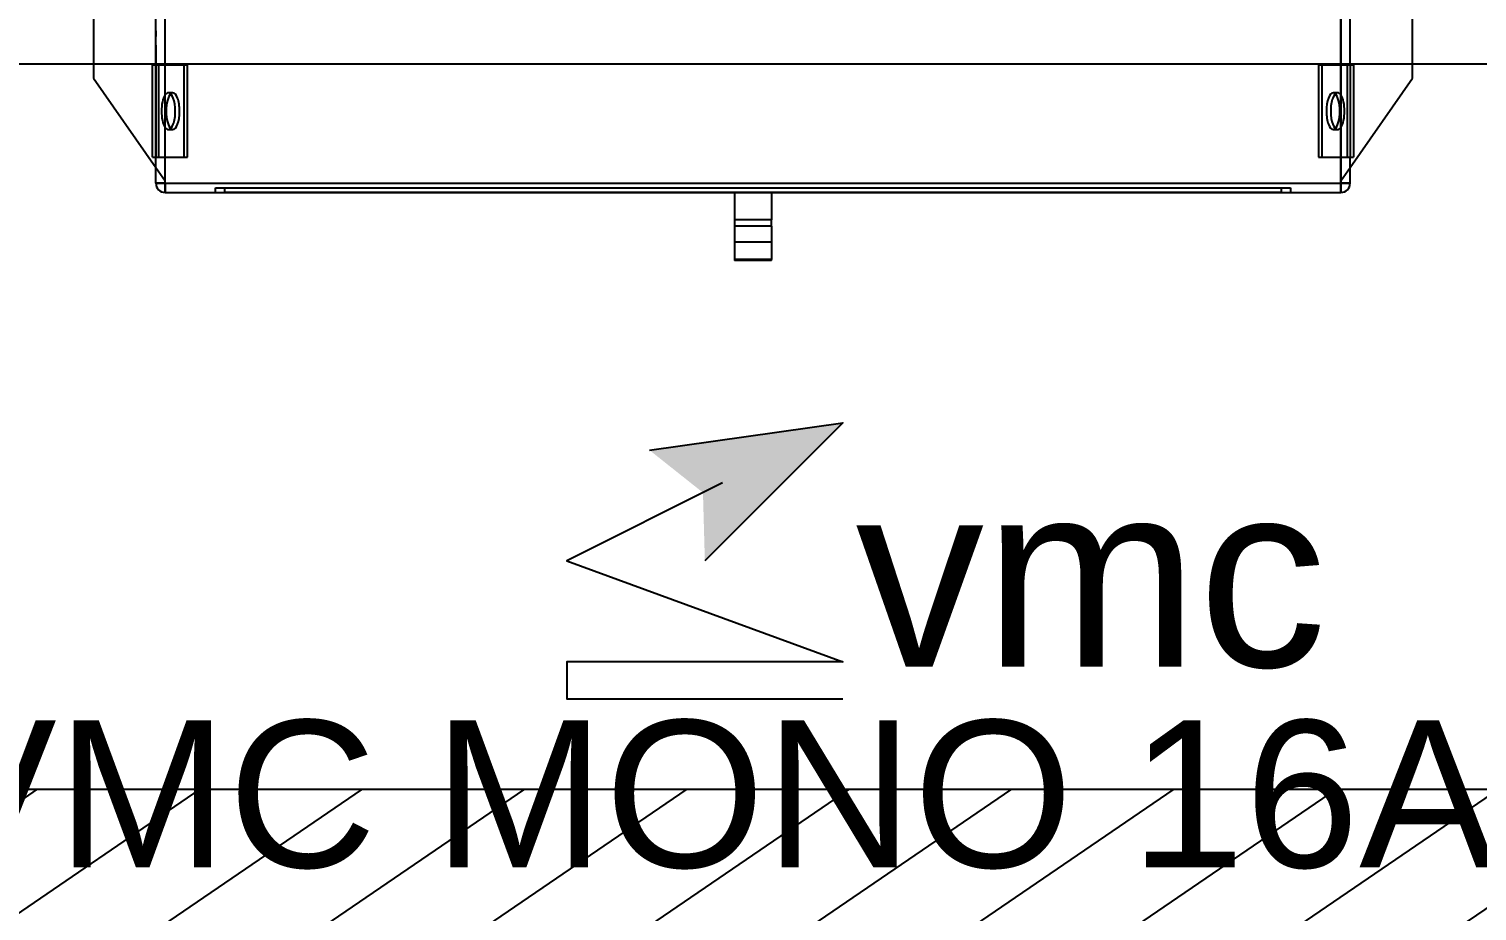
# Model space of a CAD drawing. Header units: millimetres. Extents: x 522027 to 600964, y -380282 to -298602.
# Drawn here: x 560992 to 561779, y -340634 to -340155 of the extents above; entities that cross this region are included whole.
import ezdxf

# ---------------------------------------------------------------- set-up
doc = ezdxf.new("R2010")
doc.units = ezdxf.units.MM
doc.layers.add('3-BAT C-Niveau -2', color=7, linetype='Continuous')
doc.layers.add('prlm-ELEC-CFO', color=1, linetype='Continuous', lineweight=25)
doc.layers.add('prlm-VMC', color=82, linetype='Continuous', lineweight=25)
doc.styles.add('Arial', font='arial.ttf')
doc.styles.get("Standard").update_dxf_attribs({"font": 'arial.ttf'})

# ---------------------------------------------------------------- blocks, each defined once
blk = doc.blocks.new('xi.vmc')
at = {"layer": 'prlm-ELEC-CFO', "lineweight": 5}
blk.add_hatch(color=0, dxfattribs=at).paths.add_polyline_path([(-3, 6), (-0.103, 3.699), (0, 0), (7.5, 7.5)])
at = {"layer": 'prlm-ELEC-CFO', "color": 0}
for points in [[(-3, 6), (7.5, 7.5), (0, 0)], [(0.955, 4.227), (-7.5, 0), (7.5, -5.5), (-7.5, -5.5), (-7.5, -7.5), (7.5, -7.5)]]:
    blk.add_lwpolyline(points, dxfattribs=at)

msp = doc.modelspace()

# ---------------------------------------------------------------- hatches: boundary and pattern name
at = {"layer": '3-BAT C-Niveau -2'}
h = msp.add_hatch(dxfattribs=at)
h.set_pattern_fill('MURS MACONNERIE-2', color=256, scale=10, angle=-10.7236, style=0, pattern_type=2)
h.set_pattern_definition([(34.276399, (505201.977, 142745.115), (-23.42441, 44.173488), [])])
h.paths.add_polyline_path([(559031.5, -340567.99), (559031.5, -340747.99), (565211.48, -340747.87), (565211.48, -340567.87)])

# ---------------------------------------------------------------- linework, layer by layer
for q in [(565211.48, -340567.87), (564479.28, -340567.88)]:
    msp.add_line((559031.5, -340567.99), q, dxfattribs=at)
at = {"layer": '3-BAT C-Niveau -2', "flags": 128}
msp.add_lwpolyline([(562161.65, -339163.86), (562161.65, -340173.82), (560581.65, -340173.82), (560581.65, -339163.86)], close=True, dxfattribs=at)
at = {"layer": 'prlm-VMC'}
for p, q in [((561065.71, -340238.63), (561065.71, -339364.63)), ((561704.71, -339364.63), (561704.71, -340238.63)), ((561060.71, -340174.43), (561060.71, -339428.83)), ((561065.71, -340174.43), (561065.71, -339428.83)), ((561704.71, -340174.43), (561704.71, -339428.83)), ((561709.71, -340174.43), (561709.71, -339428.83)), ((561026.71, -339909.63), (561026.71, -340181.51)), ((561743.71, -340181.51), (561743.71, -339909.63)), ((561060.71, -340155.05), (561060.7, -340155.05)), ((561060.7, -340155.05), (561060.7, -340155.07)), ((561060.7, -340155.07), (561060.71, -340155.07)), ((561060.7, -340155.69), (561060.7, -340155.07)), ((561060.71, -340155.09), (561060.7, -340155.09)), ((561060.71, -340155.69), (561060.7, -340155.69)), ((561060.7, -340155.69), (561060.7, -340158.82)), ((561060.71, -340157.96), (561060.7, -340157.96)), ((561060.71, -340157.96), (561060.7, -340157.96)), ((561060.7, -340157.96), (561060.71, -340157.96)), ((561060.7, -340158.45), (561060.71, -340158.45)), ((561060.7, -340163.59), (561060.7, -340158.45)), ((561060.71, -340158.49), (561060.7, -340158.49)), ((561060.71, -340158.59), (561060.7, -340158.59)), ((561060.71, -340159.1), (561060.7, -340159.1)), ((561060.71, -340159.1), (561060.7, -340159.1)), ((561060.71, -340159.12), (561060.7, -340159.12)), ((561060.71, -340159.13), (561060.7, -340159.13)), ((561060.71, -340159.13), (561060.7, -340159.13)), ((561060.71, -340159.86), (561060.7, -340159.86)), ((561060.71, -340159.86), (561060.7, -340159.86)), ((561060.7, -340163.59), (561060.7, -340167.41)), ((561060.71, -340163.59), (561060.7, -340163.59)), ((561060.71, -340166.69), (561060.7, -340166.69)), ((561060.71, -340167.41), (561060.7, -340167.41)), ((561060.7, -340167.41), (561060.7, -340167.61)), ((561060.71, -340167.61), (561060.7, -340167.61)), ((561060.7, -340167.61), (561060.7, -340167.99)), ((561060.71, -340167.99), (561060.7, -340167.99)), ((561060.71, -340167.99), (561060.7, -340167.99)), ((561060.7, -340167.99), (561060.7, -340168.81)), ((561060.71, -340168.29), (561060.7, -340168.29)), ((561060.71, -340168.81), (561060.7, -340168.81)), ((561060.7, -340168.81), (561060.7, -340170.74)), ((561060.71, -340169.77), (561060.7, -340169.77)), ((561060.71, -340170.24), (561060.7, -340170.24)), ((561060.71, -340170.74), (561060.7, -340170.74)), ((561060.7, -340170.74), (561060.7, -340170.84)), ((561060.71, -340170.77), (561060.7, -340170.77)), ((561060.71, -340170.84), (561060.7, -340170.84)), ((561060.7, -340170.84), (561060.7, -340171.2)), ((561060.71, -340170.85), (561060.7, -340170.85)), ((561060.71, -340170.85), (561060.7, -340170.85)), ((561060.7, -340170.85), (561060.71, -340170.85)), ((561060.71, -340171.2), (561060.7, -340171.2)), ((561060.7, -340171.2), (561060.7, -340171.82)), ((561060.71, -340171.82), (561060.7, -340171.82)), ((561060.7, -340171.82), (561060.7, -340174.43)), ((561076.04, -340174.43), (561058.81, -340174.43)), ((561058.81, -340224.43), (561058.81, -340174.43)), ((561060.71, -340173.59), (561060.7, -340173.59)), ((561060.7, -340174.43), (561060.7, -340180.93)), ((561060.71, -340179.48), (561060.7, -340179.48)), ((561060.71, -340180.29), (561060.7, -340180.29)), ((561060.7, -340180.29), (561060.7, -340212.83)), ((561060.71, -340224.43), (561060.71, -340174.43)), ((561062.05, -340174.43), (561062.05, -340224.43)), ((561065.71, -340224.43), (561065.71, -340174.43)), ((561077.92, -340174.43), (561076.04, -340174.43)), ((561076.04, -340224.43), (561076.04, -340174.43)), ((561077.92, -340224.43), (561077.92, -340174.43)), ((561694.39, -340174.43), (561692.51, -340174.43)), ((561692.51, -340174.43), (561692.51, -340224.43)), ((561711.61, -340174.43), (561694.39, -340174.43)), ((561694.39, -340174.43), (561694.39, -340224.43)), ((561704.71, -340224.43), (561704.71, -340174.43)), ((561708.37, -340224.43), (561708.37, -340174.43)), ((561709.71, -340174.43), (561709.71, -340224.43)), ((561711.61, -340174.43), (561711.61, -340224.43)), ((561026.71, -340181.51), (561060.71, -340230.06)), ((561060.71, -340182.53), (561060.7, -340182.53)), ((561060.71, -340182.62), (561060.7, -340182.62)), ((561060.71, -340183.21), (561060.7, -340183.21)), ((561060.71, -340183.46), (561060.7, -340183.46)), ((561060.71, -340184.14), (561060.7, -340184.14)), ((561060.71, -340184.35), (561060.7, -340184.35)), ((561060.71, -340184.81), (561060.7, -340184.81)), ((561709.71, -340230.06), (561743.71, -340181.51)), ((561069.91, -340189.43), (561067.49, -340189.43)), ((561702.94, -340189.43), (561700.52, -340189.43)), ((561060.71, -340202), (561060.7, -340202)), ((561060.7, -340202), (561060.7, -340219.88)), ((561060.71, -340211.2), (561060.7, -340211.2)), ((561067.49, -340209.43), (561069.91, -340209.43)), ((561700.52, -340209.43), (561702.94, -340209.43)), ((561060.71, -340212.83), (561060.7, -340212.83)), ((561060.71, -340218.93), (561060.7, -340218.93)), ((561060.7, -340218.93), (561060.7, -340224.43)), ((561060.71, -340219.88), (561060.7, -340219.88)), ((561058.81, -340224.43), (561076.04, -340224.43)), ((561060.7, -340225.52), (561060.7, -340224.43)), ((561060.71, -340225.52), (561060.7, -340225.52)), ((561060.71, -340238.63), (561060.71, -340224.43)), ((561065.71, -340238.63), (561065.71, -340224.43)), ((561076.04, -340224.43), (561077.92, -340224.43)), ((561692.51, -340224.43), (561694.39, -340224.43)), ((561694.39, -340224.43), (561711.61, -340224.43)), ((561704.71, -340238.63), (561704.71, -340224.43)), ((561709.71, -340238.63), (561709.71, -340224.43)), ((561060.71, -340230.06), (561065.71, -340237.2)), ((561704.71, -340237.2), (561709.71, -340230.06)), ((561709.71, -340230.06), (561709.72, -340230.06)), ((561060.71, -340238.63), (561065.71, -340238.63)), ((561065.71, -340238.63), (561060.71, -340238.63)), ((561065.71, -340238.63), (561065.71, -340237.2)), ((561065.71, -340238.63), (561704.71, -340238.63)), ((561065.71, -340238.63), (561065.71, -340243.63)), ((561065.71, -340238.63), (561704.71, -340238.63)), ((561065.71, -340238.63), (561704.71, -340238.63)), ((561065.71, -340243.63), (561065.71, -340238.63)), ((561065.71, -340243.63), (561704.71, -340243.63)), ((561093.16, -340243.63), (561093.16, -340241.13)), ((561093.16, -340241.13), (561677.26, -340241.13)), ((561098.16, -340243.63), (561098.16, -340241.13)), ((561672.26, -340243.63), (561098.16, -340243.63)), ((561375.21, -340243.63), (561375.21, -340243.63)), ((561375.21, -340243.63), (561375.21, -340258.53)), ((561395.21, -340243.63), (561395.21, -340243.63)), ((561395.21, -340243.63), (561395.21, -340258.53)), ((561672.26, -340241.13), (561672.26, -340243.63)), ((561677.26, -340241.13), (561677.26, -340243.63)), ((561704.71, -340238.63), (561704.71, -340237.2)), ((561704.71, -340238.63), (561709.71, -340238.63)), ((561704.71, -340238.63), (561704.71, -340243.63)), ((561709.71, -340238.63), (561704.71, -340238.63)), ((561704.71, -340243.63), (561704.71, -340238.63)), ((561395.21, -340258.53), (561375.21, -340258.53)), ((561395.21, -340258.53), (561375.21, -340258.53)), ((561375.21, -340258.53), (561375.21, -340262)), ((561395.21, -340262), (561395.21, -340258.53)), ((561395.21, -340262), (561375.21, -340262)), ((561395.21, -340262), (561375.21, -340262)), ((561375.21, -340262), (561375.21, -340280.1)), ((561395.21, -340262), (561395.21, -340280.1)), ((561395.21, -340270.63), (561375.21, -340270.63)), ((561395.21, -340280.1), (561375.21, -340280.1)), ((561395.21, -340280.1), (561375.21, -340280.1)), ((561375.21, -340280.1), (561375.21, -340280.63)), ((561395.21, -340280.63), (561375.21, -340280.63)), ((561395.21, -340280.63), (561395.21, -340280.1))]:
    msp.add_line(p, q, dxfattribs=at)
for centre, start, end in [((561065.71, -340238.63), 180.00002, 270), ((561704.71, -340238.63), 270, 359.99998)]:
    msp.add_arc(centre, 5, start, end, dxfattribs=at)
for centre, major_axis, ratio, start_param, end_param in [((561067.49, -340199.43), (0, 10), 0.377099, 0, 3.141593), ((561069.91, -340199.43), (0, -10), 0.36397, -2.808111, -0.333482), ((561067.49, -340199.43), (0, 10), 0.377099, -1.570796, 0), ((561069.91, -340199.43), (0, -10), 0.36397, -3.141593, -2.808111), ((561069.91, -340199.43), (0, -10), 0.36397, 1.570796, 3.141593), ((561700.52, -340199.43), (0, 10), 0.36397, 0, 1.570796), ((561702.94, -340199.43), (0, -10), 0.377099, -3.141593, -1.570796), ((561700.52, -340199.43), (0, 10), 0.36397, -0.333482, 0), ((561700.52, -340199.43), (0, 10), 0.36397, -2.808111, -0.333482), ((561702.94, -340199.43), (0, -10), 0.377099, 0, 3.141593), ((561067.49, -340199.43), (0, 10), 0.377099, -3.141593, -1.570796), ((561069.91, -340199.43), (0, -10), 0.36397, 0, 1.570796), ((561700.52, -340199.43), (0, 10), 0.36397, 1.570796, 3.141593), ((561702.94, -340199.43), (0, -10), 0.377099, -1.570796, 0), ((561069.91, -340199.43), (0, -10), 0.36397, -0.333482, 0), ((561700.52, -340199.43), (0, 10), 0.36397, -3.141593, -2.808111)]:
    msp.add_ellipse(centre, major_axis=major_axis, ratio=ratio, start_param=start_param, end_param=end_param, dxfattribs=at)

# ---------------------------------------------------------------- block references
at = {"layer": 'prlm-ELEC-CFO', "xscale": 10, "yscale": 10, "zscale": 10}
msp.add_blockref('xi.vmc', (561359.05, -340443.71), dxfattribs=at)

# ---------------------------------------------------------------- texts
at = {"layer": 'prlm-ELEC-CFO', "lineweight": 30}
msp.add_text('VMC MONO 16A 240V', height=80, dxfattribs=at).set_placement((560932.28, -340610.44))
at = {"layer": 'prlm-ELEC-CFO', "insert": (561568.98, -340401.35), "char_height": 100, "attachment_point": 2, "line_spacing_factor": 0.8, "style": 'Arial', "bg_fill": 3, "box_fill_scale": 0.95, "bg_fill_color": 256, "bg_fill_transparency": 0}
msp.add_mtext('vmc', dxfattribs=at)

doc.saveas('drawing.dxf')
